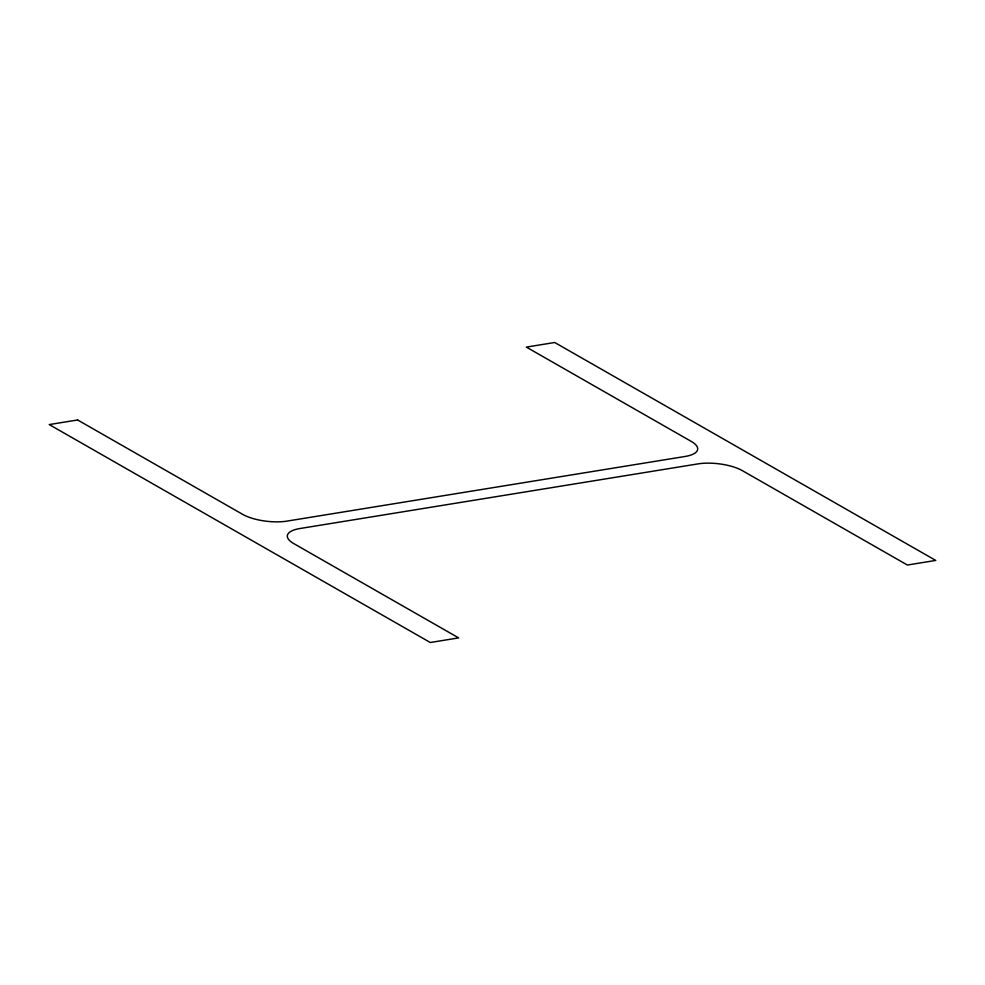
<?xml version="1.0" encoding="UTF-8"?>
<svg xmlns="http://www.w3.org/2000/svg" width="985" height="985" viewBox="0 0 985 985"><rect width="100%" height="100%" fill="white"/><g stroke="black" fill="none" stroke-linecap="round" stroke-linejoin="round"><path stroke-width="1.48" d="M77.618 419.967L49.25 424.572L430.285 642.503L458.653 637.898L293.665 543.535A31.877 11.118 6.7 0 1 299.933 528.526L698.02 463.886A31.877 11.118 6.7 0 1 742.394 470.67L907.382 565.033L935.75 560.428L554.715 342.497L526.347 347.102L691.335 441.465A31.877 11.118 6.7 0 1 685.067 456.474L286.98 521.114A31.877 11.118 6.7 0 1 242.605 514.33L77.618 419.967"/></g></svg>
